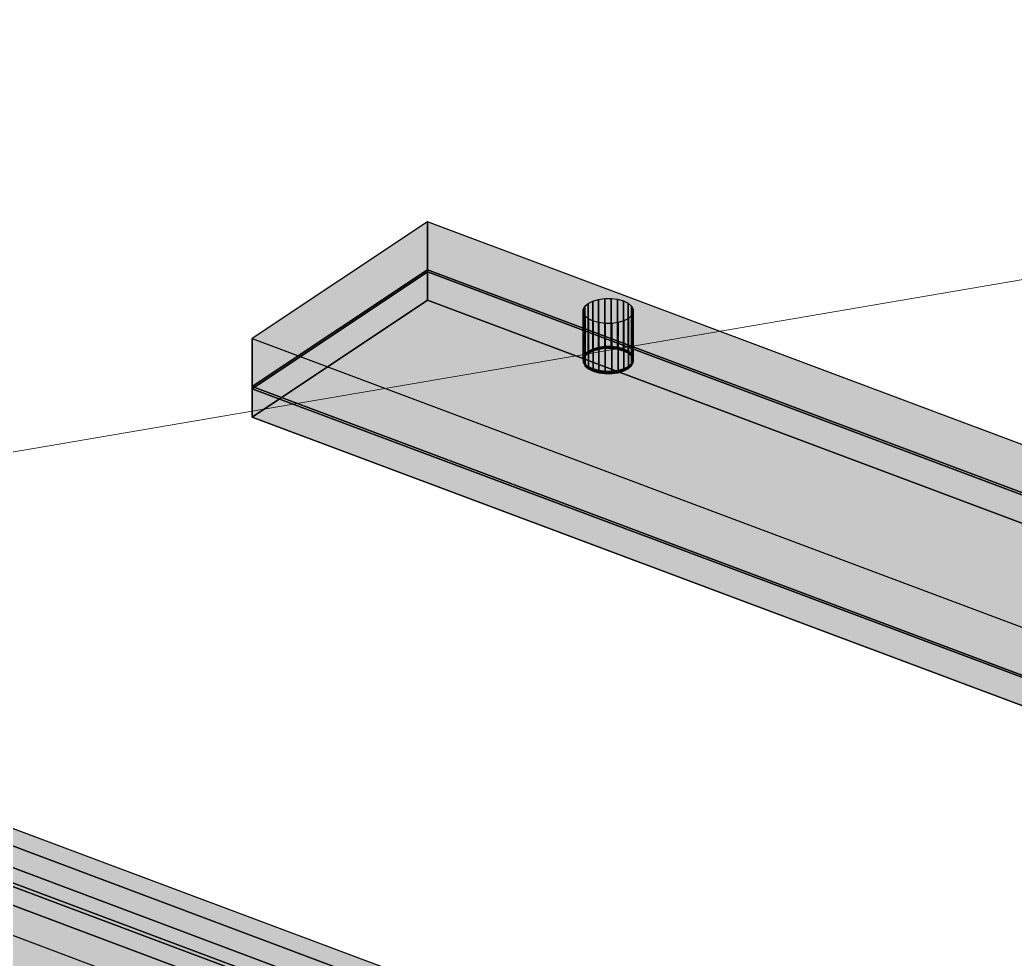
# Model space of a CAD drawing. Header units: millimetres. Extents: x 50 to 612415, y 2 to 4150.
# Drawn here: x 483496.4 to 483809, y 2487.6 to 2782.7 of the extents above; entities that cross this region are included whole.
import ezdxf

# ---------------------------------------------------------------- set-up
doc = ezdxf.new("R2010")
doc.units = ezdxf.units.MM
for name, color, linetype, lineweight in [('DIM', 7, 'Continuous', 13), ('HATCH', 8, 'Continuous', 9), ('OUTLINE', 7, 'Continuous', 25)]:
    doc.layers.add(name, color=color, linetype=linetype, lineweight=lineweight)

msp = doc.modelspace()

# ---------------------------------------------------------------- hatches: boundary and pattern name
at = {"layer": 'HATCH', "true_color": 0xccae87}
for points in [[(484760.546, 2053.765), (482241.804, 2989.141), (482238.054, 2987.766)], [(484760.546, 2053.765), (482246.019, 2990.124), (482241.804, 2989.141)], [(484760.546, 2053.765), (482250.536, 2990.677), (482246.019, 2990.124)], [(484760.546, 2053.765), (482255.182, 2990.778), (482250.536, 2990.677)], [(484760.546, 2053.765), (482259.778, 2990.425), (482255.182, 2990.778)], [(484760.546, 2053.765), (482264.148, 2989.63), (482259.778, 2990.425)], [(484760.546, 2053.765), (482268.124, 2988.424), (482264.148, 2989.63)], [(484760.546, 2053.765), (482238.054, 2987.766), (482234.913, 2986.051)], [(484760.546, 2053.765), (482234.913, 2986.051), (482320.202, 2726.68)], [(484760.546, 2048.287), (482238.054, 2982.287), (482234.913, 2980.573)], [(482234.913, 2980.573), (482238.054, 2982.287), (484760.546, 2048.287)], [(482238.054, 2982.287), (482241.804, 2983.662), (484760.546, 2048.287)], [(484760.546, 2048.287), (482241.804, 2983.662), (482238.054, 2982.287)], [(484760.546, 2048.287), (482246.019, 2984.645), (482241.804, 2983.662)], [(482241.804, 2983.662), (482246.019, 2984.645), (484760.546, 2048.287)], [(484760.546, 2048.287), (482250.536, 2985.198), (482246.019, 2984.645)], [(482246.019, 2984.645), (482250.536, 2985.198), (484760.546, 2048.287)], [(484760.546, 2048.287), (482255.182, 2985.3), (482250.536, 2985.198)], [(482250.536, 2985.198), (482255.182, 2985.3), (484760.546, 2048.287)], [(484760.546, 2048.287), (482259.778, 2984.946), (482255.182, 2985.3)], [(482255.182, 2985.3), (482259.778, 2984.946), (484760.546, 2048.287)], [(484760.546, 2048.287), (482264.148, 2984.151), (482259.778, 2984.946)], [(482259.778, 2984.946), (482264.148, 2984.151), (484760.546, 2048.287)], [(484760.546, 2048.287), (482268.124, 2982.945), (482264.148, 2984.151)], [(482264.148, 2984.151), (482268.124, 2982.945), (484760.546, 2048.287)], [(484760.546, 2048.287), (482234.913, 2980.573), (482320.202, 2721.201)], [(482320.202, 2721.201), (482234.913, 2980.573), (484760.546, 2048.287)], [(482238.054, 2975.439), (482241.804, 2976.814), (484760.546, 2041.439)], [(484760.546, 2041.439), (482241.804, 2976.814), (482238.054, 2975.439)], [(484760.546, 2041.439), (482246.019, 2977.797), (482241.804, 2976.814)], [(482241.804, 2976.814), (482246.019, 2977.797), (484760.546, 2041.439)], [(484760.546, 2041.439), (482250.536, 2978.35), (482246.019, 2977.797)], [(482246.019, 2977.797), (482250.536, 2978.35), (484760.546, 2041.439)], [(484760.546, 2041.439), (482255.182, 2978.452), (482250.536, 2978.35)], [(482250.536, 2978.35), (482255.182, 2978.452), (484760.546, 2041.439)], [(484760.546, 2041.439), (482259.778, 2978.098), (482255.182, 2978.452)], [(482255.182, 2978.452), (482259.778, 2978.098), (484760.546, 2041.439)], [(484760.546, 2041.439), (482264.148, 2977.303), (482259.778, 2978.098)], [(482259.778, 2978.098), (482264.148, 2977.303), (484760.546, 2041.439)], [(484760.546, 2041.439), (482268.124, 2976.097), (482264.148, 2977.303)], [(482264.148, 2977.303), (482268.124, 2976.097), (484760.546, 2041.439)], [(484760.546, 2041.439), (482238.054, 2975.439), (482234.913, 2973.725)], [(482234.913, 2973.725), (482238.054, 2975.439), (484760.546, 2041.439)], [(484760.546, 2041.439), (482234.913, 2973.725), (482320.202, 2714.353)], [(482320.202, 2714.353), (482234.913, 2973.725), (484760.546, 2041.439)], [(484758.648, 2037.434), (482247.068, 2973.566), (482243.416, 2972.714)], [(482243.416, 2972.714), (482247.068, 2973.566), (484758.648, 2037.434)], [(484758.648, 2037.434), (482250.983, 2974.045), (482247.068, 2973.566)], [(482247.068, 2973.566), (482250.983, 2974.045), (484758.648, 2037.434)], [(484758.174, 2036.433), (482251.095, 2972.969), (482247.331, 2972.508)], [(482247.331, 2972.508), (482251.095, 2972.969), (484758.174, 2036.433)], [(484758.648, 2037.434), (482255.009, 2974.133), (482250.983, 2974.045)], [(482250.983, 2974.045), (482255.009, 2974.133), (484758.648, 2037.434)], [(484758.174, 2036.433), (482254.966, 2973.054), (482251.095, 2972.969)], [(482251.095, 2972.969), (482254.966, 2973.054), (484758.174, 2036.433)], [(484758.174, 2036.433), (482258.797, 2972.759), (482254.966, 2973.054)], [(482254.966, 2973.054), (482258.797, 2972.759), (484758.174, 2036.433)], [(484758.648, 2037.434), (482258.993, 2973.827), (482255.009, 2974.133)], [(482255.009, 2974.133), (482258.993, 2973.827), (484758.648, 2037.434)], [(482258.993, 2973.827), (482262.78, 2973.138), (484758.648, 2037.434)], [(484758.648, 2037.434), (482262.78, 2973.138), (482258.993, 2973.827)], [(484758.648, 2037.434), (482266.226, 2972.093), (482262.78, 2973.138)], [(482262.78, 2973.138), (482266.226, 2972.093), (484758.648, 2037.434)], [(484758.648, 2037.434), (482240.166, 2971.523), (482237.443, 2970.037)], [(482237.443, 2970.037), (482240.166, 2971.523), (484758.648, 2037.434)], [(484758.648, 2037.434), (482237.443, 2970.037), (482320.202, 2711.614)], [(482320.202, 2711.614), (482237.443, 2970.037), (484758.648, 2037.434)], [(484758.174, 2036.433), (482240.694, 2970.543), (482238.076, 2969.115)], [(482238.076, 2969.115), (482240.694, 2970.543), (484758.174, 2036.433)], [(484758.648, 2037.434), (482243.416, 2972.714), (482240.166, 2971.523)], [(482240.166, 2971.523), (482243.416, 2972.714), (484758.648, 2037.434)], [(484758.174, 2036.433), (482243.819, 2971.689), (482240.694, 2970.543)], [(482240.694, 2970.543), (482243.819, 2971.689), (484758.174, 2036.433)], [(484758.174, 2036.433), (482247.331, 2972.508), (482243.819, 2971.689)], [(482243.819, 2971.689), (482247.331, 2972.508), (484758.174, 2036.433)], [(484758.174, 2036.433), (482262.438, 2972.097), (482258.797, 2972.759)], [(482258.797, 2972.759), (482262.438, 2972.097), (484758.174, 2036.433)], [(484758.174, 2036.433), (482265.752, 2971.092), (482262.438, 2972.097)], [(482262.438, 2972.097), (482265.752, 2971.092), (484758.174, 2036.433)], [(482320.202, 2710.929), (482238.076, 2969.115), (484758.174, 2036.433)], [(484758.174, 2036.433), (482238.076, 2969.115), (482320.202, 2710.929)], [(484755.802, 2031.428), (482248.643, 2967.219), (482245.833, 2966.564)], [(482245.833, 2966.564), (482248.643, 2967.219), (484755.802, 2031.428)], [(484755.802, 2031.428), (482251.654, 2967.588), (482248.643, 2967.219)], [(482248.643, 2967.219), (482251.654, 2967.588), (484755.802, 2031.428)], [(484755.802, 2031.428), (482254.751, 2967.656), (482251.654, 2967.588)], [(482251.654, 2967.588), (482254.751, 2967.656), (484755.802, 2031.428)], [(484755.802, 2031.428), (482257.815, 2967.42), (482254.751, 2967.656)], [(482254.751, 2967.656), (482257.815, 2967.42), (484755.802, 2031.428)], [(484755.802, 2031.428), (482260.729, 2966.89), (482257.815, 2967.42)], [(482257.815, 2967.42), (482260.729, 2966.89), (484755.802, 2031.428)], [(484755.802, 2031.428), (482263.379, 2966.086), (482260.729, 2966.89)], [(482260.729, 2966.89), (482263.379, 2966.086), (484755.802, 2031.428)], [(484755.802, 2031.428), (482243.333, 2965.648), (482241.239, 2964.505)], [(482241.239, 2964.505), (482243.333, 2965.648), (484755.802, 2031.428)], [(482320.202, 2707.505), (482241.239, 2964.505), (484755.802, 2031.428)], [(484755.802, 2031.428), (482241.239, 2964.505), (482320.202, 2707.505)], [(484755.802, 2031.428), (482245.833, 2966.564), (482243.333, 2965.648)], [(482243.333, 2965.648), (482245.833, 2966.564), (484755.802, 2031.428)], [(482246.299, 2957.128), (482247.556, 2957.814), (484752.006, 2023.419)], [(482247.556, 2957.814), (482249.056, 2958.364), (484752.006, 2023.419)], [(482249.056, 2958.364), (482250.742, 2958.757), (484752.006, 2023.419)], [(482250.742, 2958.757), (482252.549, 2958.978), (484752.006, 2023.419)], [(482252.549, 2958.978), (482254.407, 2959.019), (484752.006, 2023.419)], [(482254.407, 2959.019), (482256.245, 2958.878), (484752.006, 2023.419)], [(482256.245, 2958.878), (482257.993, 2958.56), (484752.006, 2023.419)], [(482257.993, 2958.56), (482259.584, 2958.077), (484752.006, 2023.419)], [(482320.202, 2702.027), (482246.299, 2957.128), (484752.006, 2023.419)], [(483624.407, 2719.271), (483569.371, 2682.58), (483674.888, 2693.619)], [(483624.407, 2719.271), (483680.095, 2695.161), (483682.159, 2695.172)], [(483624.407, 2719.271), (483682.159, 2695.172), (483684.159, 2694.916)], [(483624.407, 2719.271), (483678.107, 2694.883), (483680.095, 2695.161)], [(483624.407, 2719.271), (483684.159, 2694.916), (483685.958, 2694.41)], [(483624.407, 2719.271), (483676.331, 2694.357), (483678.107, 2694.883)], [(483624.407, 2719.271), (483674.888, 2693.619), (483676.331, 2694.357)], [(484001.433, 2577.886), (483624.407, 2719.271), (483685.958, 2694.41)], [(483624.407, 2704.205), (483569.371, 2667.514), (483674.888, 2678.553)], [(483674.888, 2678.553), (483569.371, 2667.514), (483624.407, 2704.205)], [(483624.407, 2704.205), (483680.095, 2680.095), (483682.159, 2680.106)], [(483682.159, 2680.106), (483680.095, 2680.095), (483624.407, 2704.205)], [(483624.407, 2704.205), (483682.159, 2680.106), (483684.159, 2679.85)], [(483684.159, 2679.85), (483682.159, 2680.106), (483624.407, 2704.205)], [(483624.407, 2704.205), (483678.107, 2679.817), (483680.095, 2680.095)], [(483680.095, 2680.095), (483678.107, 2679.817), (483624.407, 2704.205)], [(483624.407, 2704.205), (483684.159, 2679.85), (483685.958, 2679.344)], [(483685.958, 2679.344), (483684.159, 2679.85), (483624.407, 2704.205)], [(483624.407, 2704.205), (483676.331, 2679.291), (483678.107, 2679.817)], [(483678.107, 2679.817), (483676.331, 2679.291), (483624.407, 2704.205)], [(483624.407, 2704.205), (483674.888, 2678.553), (483676.331, 2679.291)], [(483676.331, 2679.291), (483674.888, 2678.553), (483624.407, 2704.205)], [(484001.433, 2562.82), (483624.407, 2704.205), (483685.958, 2679.344)], [(483685.958, 2679.344), (483624.407, 2704.205), (484001.433, 2562.82)], [(483674.888, 2677.868), (483569.371, 2666.83), (483624.407, 2703.52)], [(483624.407, 2703.52), (483569.371, 2666.83), (483946.397, 2525.445)], [(483682.159, 2679.422), (483680.095, 2679.41), (483624.407, 2703.52)], [(483684.159, 2679.165), (483682.159, 2679.422), (483624.407, 2703.52)], [(483680.095, 2679.41), (483678.107, 2679.132), (483624.407, 2703.52)], [(483685.958, 2678.659), (483684.159, 2679.165), (483624.407, 2703.52)], [(483678.107, 2679.132), (483676.331, 2678.606), (483624.407, 2703.52)], [(483676.331, 2678.606), (483674.888, 2677.868), (483624.407, 2703.52)], [(483685.958, 2678.659), (483624.407, 2703.52), (484001.433, 2562.135)], [(483624.407, 2703.52), (483946.397, 2525.445), (484001.433, 2562.135)], [(483946.397, 2516.542), (483569.371, 2657.927), (483624.407, 2694.618)], [(483673.875, 2692.719), (483674.888, 2693.619), (483569.371, 2682.58)], [(483673.363, 2691.72), (483673.875, 2692.719), (483569.371, 2682.58)], [(483673.386, 2690.688), (483673.363, 2691.72), (483569.371, 2682.58)], [(484001.433, 2553.233), (483946.397, 2516.542), (483624.407, 2694.618)], [(484001.433, 2577.886), (483685.958, 2694.41), (483687.434, 2693.688)], [(484001.433, 2577.886), (483687.434, 2693.688), (483688.485, 2692.8)], [(484001.433, 2577.886), (483688.485, 2692.8), (483689.041, 2691.806)], [(484001.433, 2577.886), (483689.041, 2691.806), (483689.064, 2690.774)], [(483673.942, 2689.694), (483673.386, 2690.688), (483569.371, 2682.58)], [(483569.371, 2682.58), (483674.993, 2688.805), (483673.942, 2689.694)], [(483569.371, 2682.58), (483946.397, 2541.195), (483674.993, 2688.805)], [(483946.397, 2541.195), (483676.469, 2688.084), (483674.993, 2688.805)], [(483924.383, 2598.779), (483687.539, 2688.874), (483686.096, 2688.137)], [(483688.552, 2689.774), (483687.539, 2688.874), (483936.465, 2600.469)], [(483687.539, 2688.874), (483930.603, 2601.22), (483932.667, 2601.232)], [(483687.539, 2688.874), (483932.667, 2601.232), (483934.666, 2600.976)], [(483687.539, 2688.874), (483928.615, 2600.942), (483930.603, 2601.22)], [(483687.539, 2688.874), (483934.666, 2600.976), (483936.465, 2600.469)], [(483687.539, 2688.874), (483926.838, 2600.416), (483928.615, 2600.942)], [(483687.539, 2688.874), (483925.395, 2599.679), (483926.838, 2600.416)], [(483924.383, 2598.779), (483925.395, 2599.679), (483687.539, 2688.874)], [(484001.433, 2577.886), (483689.064, 2690.774), (483688.552, 2689.774)], [(484001.433, 2577.886), (483688.552, 2689.774), (483936.465, 2600.469)], [(483924.383, 2598.779), (483678.268, 2687.577), (483676.469, 2688.084)], [(483923.87, 2597.779), (483924.383, 2598.779), (483676.469, 2688.084)], [(483923.893, 2596.747), (483923.87, 2597.779), (483676.469, 2688.084)], [(483946.397, 2541.195), (483923.893, 2596.747), (483676.469, 2688.084)], [(483924.383, 2598.779), (483680.268, 2687.321), (483678.268, 2687.577)], [(483924.383, 2598.779), (483682.332, 2687.333), (483680.268, 2687.321)], [(483924.383, 2598.779), (483684.32, 2687.611), (483682.332, 2687.333)], [(483924.383, 2598.779), (483686.096, 2688.137), (483684.32, 2687.611)], [(484001.433, 2562.82), (483685.958, 2679.344), (483687.434, 2678.622)], [(483687.434, 2678.622), (483685.958, 2679.344), (484001.433, 2562.82)], [(483569.371, 2667.514), (483674.888, 2678.553), (483673.875, 2677.654)], [(483673.875, 2677.654), (483674.888, 2678.553), (483569.371, 2667.514)], [(483569.371, 2666.83), (483674.888, 2677.868), (483673.875, 2676.969)], [(483673.363, 2676.654), (483673.875, 2677.654), (483569.371, 2667.514)], [(483569.371, 2667.514), (483673.875, 2677.654), (483673.363, 2676.654)], [(483569.371, 2666.83), (483673.875, 2676.969), (483673.363, 2675.969)], [(483673.386, 2675.622), (483673.363, 2676.654), (483569.371, 2667.514)], [(483569.371, 2667.514), (483673.363, 2676.654), (483673.386, 2675.622)], [(483569.371, 2666.83), (483673.363, 2675.969), (483673.386, 2674.937)], [(483687.434, 2677.937), (483685.958, 2678.659), (484001.433, 2562.135)], [(483688.485, 2677.734), (483687.434, 2678.622), (484001.433, 2562.82)], [(484001.433, 2562.82), (483687.434, 2678.622), (483688.485, 2677.734)], [(483688.485, 2677.049), (483687.434, 2677.937), (484001.433, 2562.135)], [(484001.433, 2562.82), (483688.485, 2677.734), (483689.041, 2676.74)], [(483689.041, 2676.74), (483688.485, 2677.734), (484001.433, 2562.82)], [(483689.041, 2676.055), (483688.485, 2677.049), (484001.433, 2562.135)], [(484001.433, 2562.82), (483689.041, 2676.74), (483689.064, 2675.708)], [(483689.064, 2675.708), (483689.041, 2676.74), (484001.433, 2562.82)], [(483689.064, 2675.023), (483689.041, 2676.055), (484001.433, 2562.135)], [(483673.942, 2674.628), (483673.386, 2675.622), (483569.371, 2667.514)], [(483569.371, 2667.514), (483673.386, 2675.622), (483673.942, 2674.628)], [(483569.371, 2666.83), (483673.386, 2674.937), (483673.942, 2673.943)], [(483569.371, 2667.514), (483674.993, 2673.74), (483673.942, 2674.628)], [(483673.942, 2674.628), (483674.993, 2673.74), (483569.371, 2667.514)], [(483673.942, 2673.943), (483674.993, 2673.055), (483569.371, 2666.83)], [(483569.371, 2667.514), (483946.397, 2526.13), (483674.993, 2673.74)], [(483674.993, 2673.74), (483946.397, 2526.13), (483569.371, 2667.514)], [(483674.993, 2673.055), (483946.397, 2525.445), (483569.371, 2666.83)], [(483946.397, 2526.13), (483676.469, 2673.018), (483674.993, 2673.74)], [(483674.993, 2673.74), (483676.469, 2673.018), (483946.397, 2526.13)], [(483674.993, 2673.055), (483676.469, 2672.333), (483946.397, 2525.445)], [(483924.383, 2583.713), (483678.268, 2672.512), (483676.469, 2673.018)], [(483676.469, 2673.018), (483678.268, 2672.512), (483924.383, 2583.713)], [(483923.87, 2582.714), (483924.383, 2583.713), (483676.469, 2673.018)], [(483676.469, 2673.018), (483924.383, 2583.713), (483923.87, 2582.714)], [(483923.893, 2581.682), (483923.87, 2582.714), (483676.469, 2673.018)], [(483676.469, 2673.018), (483923.87, 2582.714), (483923.893, 2581.682)], [(483946.397, 2526.13), (483923.893, 2581.682), (483676.469, 2673.018)], [(483676.469, 2673.018), (483923.893, 2581.682), (483946.397, 2526.13)], [(483924.383, 2583.713), (483686.096, 2673.071), (483684.32, 2672.545)], [(483684.32, 2672.545), (483686.096, 2673.071), (483924.383, 2583.713)], [(483924.383, 2583.713), (483687.539, 2673.809), (483686.096, 2673.071)], [(483686.096, 2673.071), (483687.539, 2673.809), (483924.383, 2583.713)], [(483686.096, 2672.386), (483687.539, 2673.124), (483924.383, 2583.029)], [(483688.552, 2674.708), (483687.539, 2673.809), (483936.465, 2585.404)], [(483936.465, 2585.404), (483687.539, 2673.809), (483688.552, 2674.708)], [(483936.465, 2584.719), (483687.539, 2673.124), (483688.552, 2674.023)], [(483932.667, 2586.166), (483930.603, 2586.155), (483687.539, 2673.809)], [(483687.539, 2673.809), (483930.603, 2586.155), (483932.667, 2586.166)], [(483687.539, 2673.809), (483932.667, 2586.166), (483934.666, 2585.91)], [(483934.666, 2585.91), (483932.667, 2586.166), (483687.539, 2673.809)], [(483687.539, 2673.809), (483928.615, 2585.877), (483930.603, 2586.155)], [(483930.603, 2586.155), (483928.615, 2585.877), (483687.539, 2673.809)], [(483687.539, 2673.809), (483934.666, 2585.91), (483936.465, 2585.404)], [(483936.465, 2585.404), (483934.666, 2585.91), (483687.539, 2673.809)], [(483687.539, 2673.809), (483926.838, 2585.351), (483928.615, 2585.877)], [(483928.615, 2585.877), (483926.838, 2585.351), (483687.539, 2673.809)], [(483926.838, 2585.351), (483925.395, 2584.613), (483687.539, 2673.809)], [(483687.539, 2673.809), (483925.395, 2584.613), (483926.838, 2585.351)], [(483924.383, 2583.713), (483925.395, 2584.613), (483687.539, 2673.809)], [(483687.539, 2673.809), (483925.395, 2584.613), (483924.383, 2583.713)], [(483932.667, 2585.481), (483930.603, 2585.47), (483687.539, 2673.124)], [(483934.666, 2585.225), (483932.667, 2585.481), (483687.539, 2673.124)], [(483930.603, 2585.47), (483928.615, 2585.192), (483687.539, 2673.124)], [(483936.465, 2584.719), (483934.666, 2585.225), (483687.539, 2673.124)], [(483928.615, 2585.192), (483926.838, 2584.666), (483687.539, 2673.124)], [(483926.838, 2584.666), (483925.395, 2583.928), (483687.539, 2673.124)], [(483687.539, 2673.124), (483925.395, 2583.928), (483924.383, 2583.029)], [(483688.552, 2674.708), (483689.064, 2675.708), (484001.433, 2562.82)], [(484001.433, 2562.82), (483689.064, 2675.708), (483688.552, 2674.708)], [(483688.552, 2674.023), (483689.064, 2675.023), (484001.433, 2562.135)], [(484001.433, 2562.82), (483688.552, 2674.708), (483936.465, 2585.404)], [(483936.465, 2585.404), (483688.552, 2674.708), (484001.433, 2562.82)], [(483936.465, 2584.719), (483688.552, 2674.023), (484001.433, 2562.135)], [(483676.469, 2672.333), (483678.268, 2671.827), (483924.383, 2583.029)], [(483676.469, 2672.333), (483924.383, 2583.029), (483923.87, 2582.029)], [(483676.469, 2672.333), (483923.87, 2582.029), (483923.893, 2580.997)], [(483676.469, 2672.333), (483923.893, 2580.997), (483946.397, 2525.445)], [(483924.383, 2583.713), (483680.268, 2672.256), (483678.268, 2672.512)], [(483678.268, 2672.512), (483680.268, 2672.256), (483924.383, 2583.713)], [(483678.268, 2671.827), (483680.268, 2671.571), (483924.383, 2583.029)], [(483924.383, 2583.713), (483682.332, 2672.267), (483680.268, 2672.256)], [(483680.268, 2672.256), (483682.332, 2672.267), (483924.383, 2583.713)], [(483680.268, 2671.571), (483682.332, 2671.582), (483924.383, 2583.029)], [(483924.383, 2583.713), (483684.32, 2672.545), (483682.332, 2672.267)], [(483682.332, 2672.267), (483684.32, 2672.545), (483924.383, 2583.713)], [(483682.332, 2671.582), (483684.32, 2671.86), (483924.383, 2583.029)], [(483684.32, 2671.86), (483686.096, 2672.386), (483924.383, 2583.029)]]:
    msp.add_hatch(color=43, dxfattribs=at).paths.add_polyline_path(points)
at = {"layer": 'HATCH', "true_color": 0xc0a47f}
for points in [[(482268.124, 2982.945), (484760.546, 2048.287), (484760.546, 2053.765), (482268.124, 2988.424)], [(482268.124, 2976.097), (484760.546, 2041.439), (484760.546, 2048.287), (482268.124, 2982.945)], [(483624.407, 2704.205), (484001.433, 2562.82), (484001.433, 2577.886), (483624.407, 2719.271)], [(483624.407, 2703.52), (484001.433, 2562.135), (484001.433, 2562.82), (483624.407, 2704.205)], [(484001.433, 2553.233), (483624.407, 2694.618), (483624.407, 2703.52), (484001.433, 2562.135)], [(483946.397, 2526.13), (483569.371, 2667.514), (483569.371, 2682.58), (483946.397, 2541.195)], [(483946.397, 2525.445), (483569.371, 2666.83), (483569.371, 2667.514), (483946.397, 2526.13)], [(483569.371, 2657.927), (483946.397, 2516.542), (483946.397, 2525.445), (483569.371, 2666.83)]]:
    msp.add_hatch(color=33, dxfattribs=at).paths.add_polyline_path(points)
at = {"layer": 'HATCH', "true_color": 0xccaf87}
for points in [[(482266.226, 2972.093), (484758.648, 2037.434), (484760.546, 2041.439), (482268.124, 2976.097)], [(482263.379, 2966.086), (484755.802, 2031.428), (484758.174, 2036.433), (482265.752, 2971.092)], [(482265.752, 2971.092), (484758.174, 2036.433), (484758.648, 2037.434), (482266.226, 2972.093)], [(482259.584, 2958.077), (484752.006, 2023.419), (484755.802, 2031.428), (482263.379, 2966.086)]]:
    msp.add_hatch(color=43, dxfattribs=at).paths.add_polyline_path(points)
at = {"layer": 'HATCH', "true_color": 0xbda27d}
for points in [[(483569.371, 2667.514), (483624.407, 2704.205), (483624.407, 2719.271), (483569.371, 2682.58)], [(483569.371, 2666.83), (483624.407, 2703.52), (483624.407, 2704.205), (483569.371, 2667.514)], [(483624.407, 2694.618), (483569.371, 2657.927), (483569.371, 2666.83), (483624.407, 2703.52)]]:
    msp.add_hatch(color=33, dxfattribs=at).paths.add_polyline_path(points)
at = {"layer": 'HATCH', "true_color": 0xc0a480}
for points in [[(483678.107, 2679.817), (483676.331, 2679.291), (483676.331, 2694.357), (483678.107, 2694.883)], [(483684.32, 2672.545), (483686.096, 2673.071), (483686.096, 2688.137), (483684.32, 2687.611)], [(483678.107, 2679.132), (483676.331, 2678.606), (483676.331, 2679.291), (483678.107, 2679.817)], [(483684.32, 2671.86), (483686.096, 2672.386), (483686.096, 2673.071), (483684.32, 2672.545)]]:
    msp.add_hatch(color=33, dxfattribs=at).paths.add_polyline_path(points)
at = {"layer": 'HATCH', "true_color": 0xc2a680}
for points in [[(483680.095, 2680.095), (483678.107, 2679.817), (483678.107, 2694.883), (483680.095, 2695.161)], [(483684.159, 2679.85), (483682.159, 2680.106), (483682.159, 2695.172), (483684.159, 2694.916)], [(483678.268, 2672.512), (483680.268, 2672.256), (483680.268, 2687.321), (483678.268, 2687.577)], [(483682.332, 2672.267), (483684.32, 2672.545), (483684.32, 2687.611), (483682.332, 2687.333)], [(483680.095, 2679.41), (483678.107, 2679.132), (483678.107, 2679.817), (483680.095, 2680.095)], [(483684.159, 2679.165), (483682.159, 2679.422), (483682.159, 2680.106), (483684.159, 2679.85)], [(483678.268, 2671.827), (483680.268, 2671.571), (483680.268, 2672.256), (483678.268, 2672.512)], [(483682.332, 2671.582), (483684.32, 2671.86), (483684.32, 2672.545), (483682.332, 2672.267)]]:
    msp.add_hatch(color=43, dxfattribs=at).paths.add_polyline_path(points)
at = {"layer": 'HATCH', "true_color": 0xc2a681}
for points in [[(483682.159, 2680.106), (483680.095, 2680.095), (483680.095, 2695.161), (483682.159, 2695.172)], [(483680.268, 2672.256), (483682.332, 2672.267), (483682.332, 2687.333), (483680.268, 2687.321)], [(483682.159, 2679.422), (483680.095, 2679.41), (483680.095, 2680.095), (483682.159, 2680.106)], [(483680.268, 2671.571), (483682.332, 2671.582), (483682.332, 2672.267), (483680.268, 2672.256)]]:
    msp.add_hatch(color=43, dxfattribs=at).paths.add_polyline_path(points)
at = {"layer": 'HATCH', "true_color": 0xc1a580}
for points in [[(483685.958, 2679.344), (483684.159, 2679.85), (483684.159, 2694.916), (483685.958, 2694.41)], [(483676.469, 2673.018), (483678.268, 2672.512), (483678.268, 2687.577), (483676.469, 2688.084)], [(483685.958, 2678.659), (483684.159, 2679.165), (483684.159, 2679.85), (483685.958, 2679.344)], [(483676.469, 2672.333), (483678.268, 2671.827), (483678.268, 2672.512), (483676.469, 2673.018)]]:
    msp.add_hatch(color=33, dxfattribs=at).paths.add_polyline_path(points)
at = {"layer": 'HATCH', "true_color": 0xb99e7a}
for points in [[(483673.875, 2677.654), (483673.363, 2676.654), (483673.363, 2691.72), (483673.875, 2692.719)], [(483689.041, 2676.74), (483688.485, 2677.734), (483688.485, 2692.8), (483689.041, 2691.806)], [(483673.386, 2675.622), (483673.942, 2674.628), (483673.942, 2689.694), (483673.386, 2690.688)], [(483688.552, 2674.708), (483689.064, 2675.708), (483689.064, 2690.774), (483688.552, 2689.774)], [(483673.875, 2676.969), (483673.363, 2675.969), (483673.363, 2676.654), (483673.875, 2677.654)], [(483689.041, 2676.055), (483688.485, 2677.049), (483688.485, 2677.734), (483689.041, 2676.74)], [(483673.386, 2674.937), (483673.942, 2673.943), (483673.942, 2674.628), (483673.386, 2675.622)], [(483688.552, 2674.023), (483689.064, 2675.023), (483689.064, 2675.708), (483688.552, 2674.708)]]:
    msp.add_hatch(color=33, dxfattribs=at).paths.add_polyline_path(points)
at = {"layer": 'HATCH', "true_color": 0xb69b78}
for points in [[(483673.363, 2676.654), (483673.386, 2675.622), (483673.386, 2690.688), (483673.363, 2691.72)], [(483689.064, 2675.708), (483689.041, 2676.74), (483689.041, 2691.806), (483689.064, 2690.774)], [(483673.363, 2675.969), (483673.386, 2674.937), (483673.386, 2675.622), (483673.363, 2676.654)], [(483689.064, 2675.023), (483689.041, 2676.055), (483689.041, 2676.74), (483689.064, 2675.708)]]:
    msp.add_hatch(color=33, dxfattribs=at).paths.add_polyline_path(points)
at = {"layer": 'HATCH', "true_color": 0xbca07c}
for points in [[(483674.888, 2678.553), (483673.875, 2677.654), (483673.875, 2692.719), (483674.888, 2693.619)], [(483687.539, 2673.809), (483688.552, 2674.708), (483688.552, 2689.774), (483687.539, 2688.874)], [(483674.888, 2677.868), (483673.875, 2676.969), (483673.875, 2677.654), (483674.888, 2678.553)], [(483687.539, 2673.124), (483688.552, 2674.023), (483688.552, 2674.708), (483687.539, 2673.809)]]:
    msp.add_hatch(color=33, dxfattribs=at).paths.add_polyline_path(points)
at = {"layer": 'HATCH', "true_color": 0xbea37e}
for points in [[(483676.331, 2679.291), (483674.888, 2678.553), (483674.888, 2693.619), (483676.331, 2694.357)], [(483686.096, 2673.071), (483687.539, 2673.809), (483687.539, 2688.874), (483686.096, 2688.137)], [(483676.331, 2678.606), (483674.888, 2677.868), (483674.888, 2678.553), (483676.331, 2679.291)], [(483686.096, 2672.386), (483687.539, 2673.124), (483687.539, 2673.809), (483686.096, 2673.071)]]:
    msp.add_hatch(color=33, dxfattribs=at).paths.add_polyline_path(points)
at = {"layer": 'HATCH', "true_color": 0xbfa37e}
for points in [[(483687.434, 2678.622), (483685.958, 2679.344), (483685.958, 2694.41), (483687.434, 2693.688)], [(483674.993, 2673.74), (483676.469, 2673.018), (483676.469, 2688.084), (483674.993, 2688.805)], [(483687.434, 2677.937), (483685.958, 2678.659), (483685.958, 2679.344), (483687.434, 2678.622)], [(483674.993, 2673.055), (483676.469, 2672.333), (483676.469, 2673.018), (483674.993, 2673.74)]]:
    msp.add_hatch(color=33, dxfattribs=at).paths.add_polyline_path(points)
at = {"layer": 'HATCH', "true_color": 0xbca17d}
for points in [[(483688.485, 2677.734), (483687.434, 2678.622), (483687.434, 2693.688), (483688.485, 2692.8)], [(483673.942, 2674.628), (483674.993, 2673.74), (483674.993, 2688.805), (483673.942, 2689.694)], [(483688.485, 2677.049), (483687.434, 2677.937), (483687.434, 2678.622), (483688.485, 2677.734)], [(483673.942, 2673.943), (483674.993, 2673.055), (483674.993, 2673.74), (483673.942, 2674.628)]]:
    msp.add_hatch(color=33, dxfattribs=at).paths.add_polyline_path(points)

# ---------------------------------------------------------------- linework, layer by layer
at = {"layer": 'DIM'}
msp.add_lwpolyline([(482141.17, 2415.867), (484800, 2870), (484900, 2870)], dxfattribs=at)
at = {"layer": 'OUTLINE', "color": 139, "true_color": 0x42544a}
for p, q in [((484760.546, 2053.765), (482268.124, 2988.424)), ((484760.546, 2053.765), (482268.124, 2988.424)), ((484760.546, 2048.287), (482268.124, 2982.945)), ((482268.124, 2982.945), (484760.546, 2048.287)), ((484760.546, 2048.287), (482268.124, 2982.945)), ((482268.124, 2982.945), (484760.546, 2048.287)), ((484760.546, 2041.439), (482268.124, 2976.097)), ((482268.124, 2976.097), (484760.546, 2041.439)), ((484760.546, 2041.439), (482268.124, 2976.097)), ((482268.124, 2976.097), (484760.546, 2041.439)), ((484758.174, 2036.433), (482265.752, 2971.092)), ((482265.752, 2971.092), (484758.174, 2036.433)), ((482265.752, 2971.092), (484758.174, 2036.433)), ((484758.174, 2036.433), (482265.752, 2971.092)), ((484758.648, 2037.434), (482266.226, 2972.093)), ((482266.226, 2972.093), (484758.648, 2037.434)), ((482266.226, 2972.093), (484758.648, 2037.434)), ((484758.648, 2037.434), (482266.226, 2972.093)), ((484755.802, 2031.428), (482263.379, 2966.086)), ((482263.379, 2966.086), (484755.802, 2031.428)), ((482263.379, 2966.086), (484755.802, 2031.428)), ((484755.802, 2031.428), (482263.379, 2966.086)), ((482259.584, 2958.077), (484752.006, 2023.419)), ((482259.584, 2958.077), (484752.006, 2023.419)), ((483624.407, 2719.271), (483569.371, 2682.58)), ((483624.407, 2719.271), (483569.371, 2682.58)), ((483624.407, 2704.205), (483624.407, 2719.271)), ((484001.433, 2577.886), (483624.407, 2719.271)), ((484001.433, 2577.886), (483624.407, 2719.271)), ((483624.407, 2719.271), (483624.407, 2704.205)), ((483624.407, 2704.205), (483569.371, 2667.514)), ((483624.407, 2704.205), (483569.371, 2667.514)), ((483569.371, 2667.514), (483624.407, 2704.205)), ((483569.371, 2667.514), (483624.407, 2704.205)), ((483624.407, 2703.52), (483624.407, 2704.205)), ((484001.433, 2562.82), (483624.407, 2704.205)), ((483624.407, 2704.205), (484001.433, 2562.82)), ((484001.433, 2562.82), (483624.407, 2704.205)), ((483624.407, 2704.205), (483624.407, 2703.52)), ((483624.407, 2704.205), (484001.433, 2562.82)), ((483569.371, 2666.83), (483624.407, 2703.52)), ((483569.371, 2666.83), (483624.407, 2703.52)), ((483569.371, 2666.83), (483624.407, 2703.52)), ((483624.407, 2703.52), (483569.371, 2666.83)), ((483624.407, 2703.52), (483624.407, 2694.618)), ((483624.407, 2703.52), (484001.433, 2562.135)), ((483624.407, 2694.618), (483624.407, 2703.52)), ((483624.407, 2703.52), (484001.433, 2562.135)), ((483624.407, 2703.52), (484001.433, 2562.135)), ((484001.433, 2562.135), (483624.407, 2703.52)), ((483676.331, 2694.357), (483678.107, 2694.883)), ((483676.331, 2694.357), (483678.107, 2694.883)), ((483678.107, 2694.883), (483680.095, 2695.161)), ((483678.107, 2694.883), (483680.095, 2695.161)), ((483678.107, 2679.817), (483678.107, 2694.883)), ((483678.107, 2694.883), (483678.107, 2679.817)), ((483680.095, 2695.161), (483682.159, 2695.172)), ((483680.095, 2695.161), (483682.159, 2695.172)), ((483680.095, 2680.095), (483680.095, 2695.161)), ((483680.095, 2695.161), (483680.095, 2680.095)), ((483682.159, 2695.172), (483684.159, 2694.916)), ((483682.159, 2695.172), (483682.159, 2680.106)), ((483682.159, 2680.106), (483682.159, 2695.172)), ((483682.159, 2695.172), (483684.159, 2694.916)), ((483684.159, 2694.916), (483685.958, 2694.41)), ((483684.159, 2694.916), (483684.159, 2679.85)), ((483684.159, 2679.85), (483684.159, 2694.916)), ((483684.159, 2694.916), (483685.958, 2694.41)), ((483624.407, 2694.618), (483569.371, 2657.927)), ((483569.371, 2657.927), (483624.407, 2694.618)), ((484001.433, 2553.233), (483624.407, 2694.618)), ((483624.407, 2694.618), (484001.433, 2553.233)), ((483673.363, 2691.72), (483673.875, 2692.719)), ((483673.363, 2691.72), (483673.875, 2692.719)), ((483673.363, 2676.654), (483673.363, 2691.72)), ((483673.386, 2690.688), (483673.363, 2691.72)), ((483673.363, 2691.72), (483673.363, 2676.654)), ((483673.386, 2690.688), (483673.363, 2691.72)), ((483673.875, 2692.719), (483674.888, 2693.619)), ((483673.875, 2692.719), (483674.888, 2693.619)), ((483673.875, 2677.654), (483673.875, 2692.719)), ((483673.875, 2692.719), (483673.875, 2677.654)), ((483674.888, 2693.619), (483676.331, 2694.357)), ((483674.888, 2693.619), (483676.331, 2694.357)), ((483674.888, 2678.553), (483674.888, 2693.619)), ((483674.888, 2693.619), (483674.888, 2678.553)), ((483676.331, 2679.291), (483676.331, 2694.357)), ((483676.331, 2694.357), (483676.331, 2679.291)), ((483685.958, 2694.41), (483685.958, 2679.344)), ((483685.958, 2679.344), (483685.958, 2694.41)), ((483685.958, 2694.41), (483687.434, 2693.688)), ((483685.958, 2694.41), (483687.434, 2693.688)), ((483687.434, 2693.688), (483687.434, 2678.622)), ((483687.434, 2678.622), (483687.434, 2693.688)), ((483687.434, 2693.688), (483688.485, 2692.8)), ((483687.434, 2693.688), (483688.485, 2692.8)), ((483688.485, 2692.8), (483688.485, 2677.734)), ((483688.485, 2677.734), (483688.485, 2692.8)), ((483688.485, 2692.8), (483689.041, 2691.806)), ((483688.485, 2692.8), (483689.041, 2691.806)), ((483689.041, 2691.806), (483689.041, 2676.74)), ((483689.041, 2676.74), (483689.041, 2691.806)), ((483689.041, 2691.806), (483689.064, 2690.774)), ((483689.041, 2691.806), (483689.064, 2690.774)), ((483673.386, 2675.622), (483673.386, 2690.688)), ((483673.942, 2689.694), (483673.386, 2690.688)), ((483673.386, 2690.688), (483673.386, 2675.622)), ((483673.942, 2689.694), (483673.386, 2690.688)), ((483673.942, 2674.628), (483673.942, 2689.694)), ((483674.993, 2688.805), (483673.942, 2689.694)), ((483673.942, 2689.694), (483673.942, 2674.628)), ((483674.993, 2688.805), (483673.942, 2689.694)), ((483674.993, 2673.74), (483674.993, 2688.805)), ((483676.469, 2688.084), (483674.993, 2688.805)), ((483674.993, 2688.805), (483674.993, 2673.74)), ((483676.469, 2688.084), (483674.993, 2688.805)), ((483687.539, 2688.874), (483686.096, 2688.137)), ((483687.539, 2688.874), (483686.096, 2688.137)), ((483688.552, 2689.774), (483687.539, 2688.874)), ((483688.552, 2689.774), (483687.539, 2688.874)), ((483687.539, 2688.874), (483687.539, 2673.809)), ((483687.539, 2673.809), (483687.539, 2688.874)), ((483689.064, 2690.774), (483688.552, 2689.774)), ((483689.064, 2690.774), (483688.552, 2689.774)), ((483688.552, 2689.774), (483688.552, 2674.708)), ((483688.552, 2674.708), (483688.552, 2689.774)), ((483689.064, 2690.774), (483689.064, 2675.708)), ((483689.064, 2675.708), (483689.064, 2690.774)), ((483676.469, 2673.018), (483676.469, 2688.084)), ((483678.268, 2687.577), (483676.469, 2688.084)), ((483676.469, 2688.084), (483676.469, 2673.018)), ((483678.268, 2687.577), (483676.469, 2688.084)), ((483678.268, 2672.512), (483678.268, 2687.577)), ((483680.268, 2687.321), (483678.268, 2687.577)), ((483678.268, 2687.577), (483678.268, 2672.512)), ((483680.268, 2687.321), (483678.268, 2687.577)), ((483682.332, 2687.333), (483680.268, 2687.321)), ((483682.332, 2687.333), (483680.268, 2687.321)), ((483680.268, 2672.256), (483680.268, 2687.321)), ((483680.268, 2687.321), (483680.268, 2672.256)), ((483684.32, 2687.611), (483682.332, 2687.333)), ((483684.32, 2687.611), (483682.332, 2687.333)), ((483682.332, 2687.333), (483682.332, 2672.267)), ((483682.332, 2672.267), (483682.332, 2687.333)), ((483686.096, 2688.137), (483684.32, 2687.611)), ((483686.096, 2688.137), (483684.32, 2687.611)), ((483684.32, 2687.611), (483684.32, 2672.545)), ((483684.32, 2672.545), (483684.32, 2687.611)), ((483686.096, 2688.137), (483686.096, 2673.071)), ((483686.096, 2673.071), (483686.096, 2688.137)), ((483569.371, 2682.58), (483569.371, 2667.514)), ((483569.371, 2682.58), (483946.397, 2541.195)), ((483569.371, 2667.514), (483569.371, 2682.58)), ((483569.371, 2682.58), (483946.397, 2541.195)), ((483674.888, 2678.553), (483676.331, 2679.291)), ((483676.331, 2679.291), (483674.888, 2678.553)), ((483674.888, 2678.553), (483676.331, 2679.291)), ((483676.331, 2679.291), (483674.888, 2678.553)), ((483676.331, 2679.291), (483678.107, 2679.817)), ((483678.107, 2679.817), (483676.331, 2679.291)), ((483676.331, 2679.291), (483678.107, 2679.817)), ((483678.107, 2679.817), (483676.331, 2679.291)), ((483676.331, 2678.606), (483676.331, 2679.291)), ((483676.331, 2679.291), (483676.331, 2678.606)), ((483678.107, 2679.132), (483676.331, 2678.606)), ((483678.107, 2679.132), (483676.331, 2678.606)), ((483678.107, 2679.817), (483680.095, 2680.095)), ((483680.095, 2680.095), (483678.107, 2679.817)), ((483678.107, 2679.817), (483680.095, 2680.095)), ((483680.095, 2680.095), (483678.107, 2679.817)), ((483678.107, 2679.132), (483678.107, 2679.817)), ((483678.107, 2679.817), (483678.107, 2679.132)), ((483680.095, 2679.41), (483678.107, 2679.132)), ((483680.095, 2679.41), (483678.107, 2679.132)), ((483680.095, 2680.095), (483682.159, 2680.106)), ((483682.159, 2680.106), (483680.095, 2680.095)), ((483680.095, 2680.095), (483682.159, 2680.106)), ((483682.159, 2680.106), (483680.095, 2680.095)), ((483680.095, 2679.41), (483680.095, 2680.095)), ((483680.095, 2680.095), (483680.095, 2679.41)), ((483682.159, 2679.422), (483680.095, 2679.41)), ((483682.159, 2679.422), (483680.095, 2679.41)), ((483682.159, 2680.106), (483684.159, 2679.85)), ((483684.159, 2679.85), (483682.159, 2680.106)), ((483682.159, 2680.106), (483682.159, 2679.422)), ((483682.159, 2679.422), (483682.159, 2680.106)), ((483682.159, 2680.106), (483684.159, 2679.85)), ((483684.159, 2679.85), (483682.159, 2680.106)), ((483684.159, 2679.165), (483682.159, 2679.422)), ((483684.159, 2679.165), (483682.159, 2679.422)), ((483684.159, 2679.85), (483685.958, 2679.344)), ((483685.958, 2679.344), (483684.159, 2679.85)), ((483684.159, 2679.85), (483684.159, 2679.165)), ((483684.159, 2679.165), (483684.159, 2679.85)), ((483684.159, 2679.85), (483685.958, 2679.344)), ((483685.958, 2679.344), (483684.159, 2679.85)), ((483685.958, 2678.659), (483684.159, 2679.165)), ((483685.958, 2678.659), (483684.159, 2679.165)), ((483685.958, 2679.344), (483685.958, 2678.659)), ((483685.958, 2678.659), (483685.958, 2679.344)), ((483685.958, 2679.344), (483687.434, 2678.622)), ((483687.434, 2678.622), (483685.958, 2679.344)), ((483685.958, 2679.344), (483687.434, 2678.622)), ((483687.434, 2678.622), (483685.958, 2679.344)), ((483673.363, 2676.654), (483673.875, 2677.654)), ((483673.875, 2677.654), (483673.363, 2676.654)), ((483673.363, 2676.654), (483673.875, 2677.654)), ((483673.875, 2677.654), (483673.363, 2676.654)), ((483673.875, 2676.969), (483673.363, 2675.969)), ((483673.875, 2676.969), (483673.363, 2675.969)), ((483673.363, 2675.969), (483673.363, 2676.654)), ((483673.386, 2675.622), (483673.363, 2676.654)), ((483673.363, 2676.654), (483673.363, 2675.969)), ((483673.363, 2676.654), (483673.386, 2675.622)), ((483673.386, 2675.622), (483673.363, 2676.654)), ((483673.363, 2676.654), (483673.386, 2675.622)), ((483673.363, 2675.969), (483673.386, 2674.937)), ((483673.363, 2675.969), (483673.386, 2674.937)), ((483673.875, 2677.654), (483674.888, 2678.553)), ((483674.888, 2678.553), (483673.875, 2677.654)), ((483674.888, 2678.553), (483673.875, 2677.654)), ((483673.875, 2677.654), (483674.888, 2678.553)), ((483674.888, 2677.868), (483673.875, 2676.969)), ((483674.888, 2677.868), (483673.875, 2676.969)), ((483673.875, 2676.969), (483673.875, 2677.654)), ((483673.875, 2677.654), (483673.875, 2676.969)), ((483676.331, 2678.606), (483674.888, 2677.868)), ((483676.331, 2678.606), (483674.888, 2677.868)), ((483674.888, 2677.868), (483674.888, 2678.553)), ((483674.888, 2678.553), (483674.888, 2677.868)), ((483687.434, 2677.937), (483685.958, 2678.659)), ((483687.434, 2677.937), (483685.958, 2678.659)), ((483687.434, 2678.622), (483687.434, 2677.937)), ((483687.434, 2677.937), (483687.434, 2678.622)), ((483687.434, 2678.622), (483688.485, 2677.734)), ((483688.485, 2677.734), (483687.434, 2678.622)), ((483688.485, 2677.734), (483687.434, 2678.622)), ((483687.434, 2678.622), (483688.485, 2677.734)), ((483688.485, 2677.049), (483687.434, 2677.937)), ((483688.485, 2677.049), (483687.434, 2677.937)), ((483688.485, 2677.734), (483688.485, 2677.049)), ((483688.485, 2677.049), (483688.485, 2677.734)), ((483688.485, 2677.734), (483689.041, 2676.74)), ((483689.041, 2676.74), (483688.485, 2677.734)), ((483688.485, 2677.734), (483689.041, 2676.74)), ((483689.041, 2676.74), (483688.485, 2677.734)), ((483689.041, 2676.055), (483688.485, 2677.049)), ((483689.041, 2676.055), (483688.485, 2677.049)), ((483689.041, 2676.74), (483689.041, 2676.055)), ((483689.041, 2676.055), (483689.041, 2676.74)), ((483689.041, 2676.74), (483689.064, 2675.708)), ((483689.064, 2675.708), (483689.041, 2676.74)), ((483689.041, 2676.74), (483689.064, 2675.708)), ((483689.064, 2675.708), (483689.041, 2676.74)), ((483689.064, 2675.023), (483689.041, 2676.055)), ((483689.064, 2675.023), (483689.041, 2676.055)), ((483673.386, 2674.937), (483673.386, 2675.622)), ((483673.942, 2674.628), (483673.386, 2675.622)), ((483673.386, 2675.622), (483673.386, 2674.937)), ((483673.386, 2675.622), (483673.942, 2674.628)), ((483673.942, 2674.628), (483673.386, 2675.622)), ((483673.386, 2675.622), (483673.942, 2674.628)), ((483673.386, 2674.937), (483673.942, 2673.943)), ((483673.386, 2674.937), (483673.942, 2673.943)), ((483673.942, 2673.943), (483673.942, 2674.628)), ((483674.993, 2673.74), (483673.942, 2674.628)), ((483673.942, 2674.628), (483673.942, 2673.943)), ((483674.993, 2673.74), (483673.942, 2674.628)), ((483673.942, 2674.628), (483674.993, 2673.74)), ((483673.942, 2674.628), (483674.993, 2673.74)), ((483673.942, 2673.943), (483674.993, 2673.055)), ((483673.942, 2673.943), (483674.993, 2673.055)), ((483674.993, 2673.055), (483674.993, 2673.74)), ((483676.469, 2673.018), (483674.993, 2673.74)), ((483674.993, 2673.74), (483674.993, 2673.055)), ((483674.993, 2673.74), (483676.469, 2673.018)), ((483676.469, 2673.018), (483674.993, 2673.74)), ((483674.993, 2673.74), (483676.469, 2673.018)), ((483674.993, 2673.055), (483676.469, 2672.333)), ((483674.993, 2673.055), (483676.469, 2672.333)), ((483676.469, 2672.333), (483676.469, 2673.018)), ((483678.268, 2672.512), (483676.469, 2673.018)), ((483676.469, 2673.018), (483676.469, 2672.333)), ((483676.469, 2673.018), (483678.268, 2672.512)), ((483678.268, 2672.512), (483676.469, 2673.018)), ((483676.469, 2673.018), (483678.268, 2672.512)), ((483686.096, 2673.071), (483684.32, 2672.545)), ((483684.32, 2672.545), (483686.096, 2673.071)), ((483686.096, 2673.071), (483684.32, 2672.545)), ((483684.32, 2672.545), (483686.096, 2673.071)), ((483687.539, 2673.809), (483686.096, 2673.071)), ((483686.096, 2673.071), (483687.539, 2673.809)), ((483687.539, 2673.809), (483686.096, 2673.071)), ((483686.096, 2673.071), (483687.539, 2673.809)), ((483686.096, 2672.386), (483687.539, 2673.124)), ((483686.096, 2672.386), (483687.539, 2673.124)), ((483686.096, 2673.071), (483686.096, 2672.386)), ((483686.096, 2672.386), (483686.096, 2673.071)), ((483688.552, 2674.708), (483687.539, 2673.809)), ((483687.539, 2673.809), (483688.552, 2674.708)), ((483688.552, 2674.708), (483687.539, 2673.809)), ((483687.539, 2673.809), (483688.552, 2674.708)), ((483687.539, 2673.124), (483688.552, 2674.023)), ((483687.539, 2673.124), (483688.552, 2674.023)), ((483687.539, 2673.809), (483687.539, 2673.124)), ((483687.539, 2673.124), (483687.539, 2673.809)), ((483689.064, 2675.708), (483688.552, 2674.708)), ((483688.552, 2674.708), (483689.064, 2675.708)), ((483688.552, 2674.708), (483689.064, 2675.708)), ((483689.064, 2675.708), (483688.552, 2674.708)), ((483688.552, 2674.023), (483689.064, 2675.023)), ((483688.552, 2674.023), (483689.064, 2675.023)), ((483688.552, 2674.708), (483688.552, 2674.023)), ((483688.552, 2674.023), (483688.552, 2674.708)), ((483689.064, 2675.708), (483689.064, 2675.023)), ((483689.064, 2675.023), (483689.064, 2675.708)), ((483676.469, 2672.333), (483678.268, 2671.827)), ((483676.469, 2672.333), (483678.268, 2671.827)), ((483678.268, 2671.827), (483678.268, 2672.512)), ((483680.268, 2672.256), (483678.268, 2672.512)), ((483678.268, 2672.512), (483678.268, 2671.827)), ((483678.268, 2672.512), (483680.268, 2672.256)), ((483680.268, 2672.256), (483678.268, 2672.512)), ((483678.268, 2672.512), (483680.268, 2672.256)), ((483678.268, 2671.827), (483680.268, 2671.571)), ((483678.268, 2671.827), (483680.268, 2671.571)), ((483682.332, 2672.267), (483680.268, 2672.256)), ((483680.268, 2672.256), (483682.332, 2672.267)), ((483682.332, 2672.267), (483680.268, 2672.256)), ((483680.268, 2672.256), (483682.332, 2672.267)), ((483680.268, 2671.571), (483680.268, 2672.256)), ((483680.268, 2672.256), (483680.268, 2671.571)), ((483680.268, 2671.571), (483682.332, 2671.582)), ((483680.268, 2671.571), (483682.332, 2671.582)), ((483684.32, 2672.545), (483682.332, 2672.267)), ((483682.332, 2672.267), (483684.32, 2672.545)), ((483684.32, 2672.545), (483682.332, 2672.267)), ((483682.332, 2672.267), (483684.32, 2672.545)), ((483682.332, 2672.267), (483682.332, 2671.582)), ((483682.332, 2671.582), (483682.332, 2672.267)), ((483682.332, 2671.582), (483684.32, 2671.86)), ((483682.332, 2671.582), (483684.32, 2671.86)), ((483684.32, 2672.545), (483684.32, 2671.86)), ((483684.32, 2671.86), (483684.32, 2672.545)), ((483684.32, 2671.86), (483686.096, 2672.386)), ((483684.32, 2671.86), (483686.096, 2672.386)), ((483569.371, 2667.514), (483569.371, 2666.83)), ((483569.371, 2667.514), (483946.397, 2526.13)), ((483946.397, 2526.13), (483569.371, 2667.514)), ((483569.371, 2666.83), (483569.371, 2667.514)), ((483569.371, 2667.514), (483946.397, 2526.13)), ((483946.397, 2526.13), (483569.371, 2667.514)), ((483569.371, 2657.927), (483569.371, 2666.83)), ((483569.371, 2666.83), (483946.397, 2525.445)), ((483946.397, 2525.445), (483569.371, 2666.83)), ((483946.397, 2525.445), (483569.371, 2666.83)), ((483569.371, 2666.83), (483569.371, 2657.927)), ((483946.397, 2525.445), (483569.371, 2666.83)), ((483946.397, 2516.542), (483569.371, 2657.927)), ((483569.371, 2657.927), (483946.397, 2516.542))]:
    msp.add_line(p, q, dxfattribs=at)

doc.saveas('drawing.dxf')
